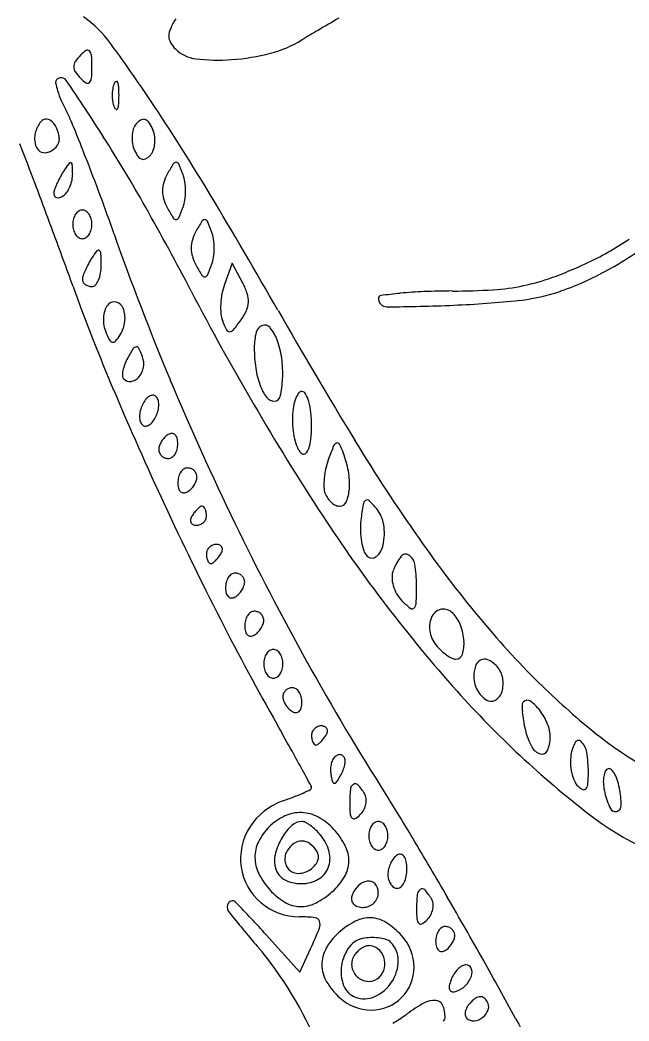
# Model space of a CAD drawing. Header units: millimetres. Extents: x 56222 to 3066687, y -650199 to -121287.
# Drawn here: x 141915.083 to 141915.879, y -185300.151 to -185298.843 of the extents above; entities that cross this region are included whole.
import ezdxf

# ---------------------------------------------------------------- set-up
doc = ezdxf.new("R2010")
doc.units = ezdxf.units.MM
doc.header["$MEASUREMENT"] = 0
doc.layers.add('$TD_AUDIT_GENERATED_(A0BDF17)', color=32, linetype='Continuous', lineweight=30)

msp = doc.modelspace()

# ---------------------------------------------------------------- linework, layer by layer
at = {"layer": '$TD_AUDIT_GENERATED_(A0BDF17)', "linetype": 'Continuous', "lineweight": 25, "ltscale": 2}
for p, q in [((141915.3606, -185299.1607, 0.5173), (141915.3503, -185299.1883, 0.5173)), ((141915.3744, -185299.1866, 0.5173), (141915.3606, -185299.1607, 0.5173)), ((141915.4049, -185300.0386, 0.5173), (141915.449, -185300.0875, 0.5173)), ((141915.449, -185300.0875, 0.5173), (141915.4628, -185300.0571, 0.5173))]:
    msp.add_line(p, q, dxfattribs=at)
for centre, radius, start, end in [((141915.077, -185298.965, 0.5173), 0.1546, 36.2732, 54.8569), ((141915.3771, -185298.8976, 0.5173), 0.1068, 148.0125, 155.8331), ((141919.2772, -185305.3257, 0.5173), 7.5053, 120.21597, 120.45799), ((141915.3017, -185298.8638, 0.5173), 0.0242, 155.833, 179.392), ((141916.8223, -185301.1512, 0.5173), 2.6625, 120.458, 120.9823), ((141915.2944, -185298.8637, 0.5173), 0.0169, 179.3921, 208.9916), ((141915.3702, -185298.7328, 0.5173), 0.1584, 284.7642, 300.9823), ((141915.195, -185298.9217, 0.5173), 0.0468, 123.168, 134.9977), ((141915.1713, -185298.8855, 0.5173), 0.0035, 44.9977, 123.168), ((141915.1675, -185298.8893, 0.5173), 0.00888, 4.1703, 44.9977), ((141913.4783, -185300.1383, 0.5173), 2.1376, 33.5488, 36.2732), ((141915.3133, -185298.8533, 0.5173), 0.0384, 208.9916, 224.9978), ((141915.318, -185298.8486, 0.5173), 0.045, 224.9977, 263.327), ((141915.1996, -185298.9263, 0.5173), 0.0532, 134.9978, 146.363), ((141914.9711, -185298.9037, 0.5173), 0.2059, 359.9977, 4.1703), ((141915.3418, -185298.6447, 0.5173), 0.2503, 263.3271, 274.1006), ((141915.3399, -185298.6178, 0.5173), 0.2773, 274.1006, 284.7641), ((141915.1655, -185298.9037, 0.5173), 0.0123, 146.363, 179.9978), ((141915.1655, -185298.9037, 0.5173), 0.0123, 179.9977, 213.6324), ((141914.9711, -185298.9037, 0.5173), 0.2059, 355.8252, 359.9977), ((141915.1339, -185298.9239, 0.5173), 0.00449, 134.9977, 191.676), ((141915.1367, -185298.9267, 0.5173), 0.0085, 34.1027, 134.9978), ((141912.538, -185300.6864, 0.5173), 3.147, 32.5083, 34.1027), ((141915.1996, -185298.881, 0.5173), 0.0532, 213.6324, 224.9977), ((141915.195, -185298.8856, 0.5173), 0.0468, 224.9977, 236.8275), ((141915.1675, -185298.918, 0.5173), 0.00888, 314.9978, 355.8252), ((141915.237, -185298.9026, 0.5173), 0.1098, 191.676, 197.2626), ((141915.2556, -185298.8968, 0.5173), 0.1293, 197.2627, 203.2984), ((141915.1713, -185298.9218, 0.5173), 0.0035, 236.8275, 314.9978), ((141915.2597, -185298.9411, 0.5173), 0.0562, 171.2978, 179.9978), ((141915.2357, -185298.9375, 0.5173), 0.0319, 158.0233, 171.2979), ((141915.2109, -185298.9275, 0.5173), 0.00517, 118.3501, 158.0232), ((141915.2092, -185298.9242, 0.5173), 0.0015, 21.9723, 118.3502), ((141915.1913, -185298.9315, 0.5173), 0.0208, 4.0059, 21.9723), ((141915.0531, -185298.9411, 0.5173), 0.1593, 359.9977, 4.006), ((141915.3396, -185298.8606, 0.5173), 0.2207, 203.2984, 207.3421), ((141915.2597, -185298.9411, 0.5173), 0.0562, 179.9977, 188.6977), ((141915.0531, -185298.9411, 0.5173), 0.1593, 355.9895, 359.9977), ((141915.2357, -185298.9448, 0.5173), 0.0319, 188.6976, 201.9722), ((141915.2109, -185298.9548, 0.5173), 0.00517, 201.9722, 241.6454), ((141915.2092, -185298.9581, 0.5173), 0.0015, 241.6453, 338.0232), ((141915.1913, -185298.9508, 0.5173), 0.0208, 338.0232, 355.9896), ((141912.7597, -185300.6147, 0.5173), 2.9997, 30.9614, 33.5488), ((141915.1212, -185298.9862, 0.5173), 0.0152, 121.7153, 143.7707), ((141915.1175, -185298.9802, 0.5173), 0.0082, 53.6601, 121.7152), ((141915.1061, -185298.9956, 0.5173), 0.0274, 25.7573, 53.6601), ((141914.9159, -185299.0797, 0.5173), 0.2563, 22.1557, 27.3421), ((141915.2492, -185298.9901, 0.5173), 0.0186, 112.692, 134.9976), ((141915.2447, -185298.9793, 0.5173), 0.00694, 66.2025, 112.6921), ((141915.243, -185298.9832, 0.5173), 0.0111, 31.9844, 66.2025), ((141915.1409, -185298.9993, 0.5173), 0.0391, 155.8227, 167.2028), ((141915.1365, -185298.9974, 0.5173), 0.0342, 143.7706, 155.8225), ((141915.0976, -185298.9997, 0.5173), 0.0367, 2.514, 25.7572), ((141912.5572, -185300.0401, 0.5173), 2.803, 21.2584, 22.1556), ((141915.2659, -185298.9966, 0.5173), 0.0365, 158.7316, 173.0249), ((141915.2492, -185298.99, 0.5173), 0.0185, 134.9977, 158.7315), ((141915.2088, -185299.0046, 0.5173), 0.0515, 20.9913, 31.9844), ((141915.2219, -185298.9995, 0.5173), 0.0374, 6.4283, 20.9913), ((141915.1354, -185298.9981, 0.5173), 0.0334, 167.2027, 179.9977), ((141915.1281, -185298.9981, 0.5173), 0.0261, 179.9978, 204.9349), ((141915.1203, -185298.9987, 0.5173), 0.0141, 314.9978, 2.514), ((141913.4889, -185300.0804, 0.5173), 2.0194, 29.4711, 32.5083), ((141915.2712, -185298.9972, 0.5173), 0.0418, 173.0248, 186.4284), ((141915.2176, -185299, 0.5173), 0.0418, 353.0248, 6.4284), ((141903.2531, -185303.5359, 0.5173), 12.6679, 20.70283, 20.9586), ((141915.1153, -185299.0041, 0.5173), 0.012, 204.935, 249.5737), ((141915.1092, -185298.9876, 0.5173), 0.0298, 292.1853, 314.9977), ((141915.2668, -185298.9977, 0.5173), 0.0374, 186.4283, 200.9913), ((141915.28, -185298.9926, 0.5173), 0.0515, 200.9913, 211.9844), ((141915.2396, -185299.0072, 0.5173), 0.0185, 314.9977, 338.7315), ((141915.2228, -185299.0007, 0.5173), 0.0365, 338.7316, 353.0249), ((141915.1156, -185299.0032, 0.5173), 0.0129, 249.5737, 292.1851), ((141912.3441, -185300.123, 0.5173), 3.0317, 20.2839, 21.2584), ((141915.2457, -185299.014, 0.5173), 0.0111, 211.9845, 246.2025), ((141915.244, -185299.0179, 0.5173), 0.00694, 246.2025, 292.6921), ((141915.2395, -185299.0071, 0.5173), 0.0186, 292.692, 314.9976), ((141915.4004, -185299.2097, 0.5173), 0.3107, 144.7823, 147.1251), ((141915.1489, -185299.0322, 0.5173), 0.00287, 79.0214, 144.7822), ((141915.149, -185299.0317, 0.5173), 0.00236, 3.2894, 79.0216), ((141914.9057, -185299.0457, 0.5173), 0.246, 0.5166, 3.2891), ((141915.59, -185299.2209, 0.5173), 0.3608, 148.1913, 150.6881), ((141915.2871, -185299.033, 0.5173), 0.00439, 89.9978, 148.1914), ((141915.2871, -185299.0323, 0.5173), 0.00371, 24.1238, 89.9977), ((141915.0417, -185299.1422, 0.5173), 0.2726, 21.0684, 24.1239), ((141915.2299, -185299.0996, 0.5173), 0.1077, 152.0168, 156.9018), ((141915.2298, -185299.0995, 0.5173), 0.1076, 147.1252, 152.0168), ((141915.1065, -185299.0428, 0.5173), 0.0454, 336.9018, 348.2126), ((141915.1112, -185299.0438, 0.5173), 0.0406, 348.2125, 0.5165), ((141915.3188, -185299.0686, 0.5173), 0.0498, 150.6881, 164.2134), ((141915.2529, -185299.0609, 0.5173), 0.0463, 8.2934, 21.0684), ((141907.4004, -185301.9686, 0.5173), 8.2344, 20.23734, 20.70281), ((141915.1447, -185299.0703, 0.5173), 0.0176, 161.8819, 178.9133), ((141915.2158, -185299.0935, 0.5173), 0.0924, 156.9018, 161.8819), ((141915.1123, -185299.0454, 0.5173), 0.039, 324.8211, 336.9018), ((141915.3099, -185299.0661, 0.5173), 0.0405, 164.2135, 179.9977), ((141915.3099, -185299.0661, 0.5173), 0.0405, 179.9977, 195.782), ((141915.2171, -185299.0661, 0.5173), 0.0824, 359.9977, 8.2935), ((141915.2171, -185299.0661, 0.5173), 0.0824, 351.702, 359.9977), ((141915.1326, -185299.07, 0.5173), 0.00543, 178.9132, 214.6758), ((141915.1314, -185299.0708, 0.5173), 0.00407, 214.676, 259.0215), ((141915.1322, -185299.067, 0.5173), 0.00791, 259.0214, 288.3145), ((141915.1276, -185299.0531, 0.5173), 0.0226, 288.3145, 301.7152), ((141915.1308, -185299.0584, 0.5173), 0.0164, 301.7153, 324.821), ((141911.8763, -185300.296, 0.5173), 3.5305, 19.4147, 20.284), ((141915.3188, -185299.0635, 0.5173), 0.0498, 195.782, 209.3074), ((141915.2529, -185299.0713, 0.5173), 0.0463, 338.9271, 351.702), ((141908.3211, -185303.2776, 0.5173), 8.1759, 29.73715, 30.96143), ((141915.1678, -185299.1047, 0.5173), 0.0147, 123.7162, 146.3076), ((141915.1644, -185299.0996, 0.5173), 0.00858, 89.9978, 123.7162), ((141915.1644, -185299.0996, 0.5173), 0.00858, 56.2793, 89.9977), ((141915.161, -185299.1047, 0.5173), 0.0147, 33.6879, 56.2792), ((141911.9303, -185300.9612, 0.5173), 3.8096, 27.5825, 29.4712), ((141915.59, -185298.9113, 0.5173), 0.3608, 209.3073, 211.8042), ((141915.0417, -185298.9899, 0.5173), 0.2726, 335.8715, 338.9271), ((141915.1799, -185299.1098, 0.5173), 0.028, 165.1554, 179.9978), ((141915.1725, -185299.1078, 0.5173), 0.0203, 146.3076, 165.1554), ((141915.1563, -185299.1078, 0.5173), 0.0203, 14.8401, 33.6879), ((141915.1489, -185299.1098, 0.5173), 0.028, 359.9976, 14.8401), ((141915.2871, -185299.0992, 0.5173), 0.00439, 211.8041, 269.9977), ((141915.2871, -185299.0998, 0.5173), 0.00371, 269.9978, 335.8716), ((141915.6275, -185299.2958, 0.5173), 0.3608, 148.1913, 150.6881), ((141915.3246, -185299.1079, 0.5173), 0.00439, 89.9978, 148.1914), ((141915.3246, -185299.1073, 0.5173), 0.00371, 24.1238, 89.9977), ((141915.0792, -185299.2172, 0.5173), 0.2726, 21.0684, 24.1239), ((141915.1799, -185299.1098, 0.5173), 0.028, 179.9976, 194.8401), ((141915.1725, -185299.1117, 0.5173), 0.0203, 194.8401, 213.6879), ((141915.1563, -185299.1117, 0.5173), 0.0203, 326.3076, 345.1554), ((141915.1489, -185299.1098, 0.5173), 0.028, 345.1554, 359.9978), ((141902.7258, -185303.6919, 0.5173), 13.2165, 19.91077, 20.23735), ((141915.1678, -185299.1149, 0.5173), 0.0147, 213.6879, 236.2792), ((141915.1644, -185299.1199, 0.5173), 0.00858, 236.2793, 269.9977), ((141915.1644, -185299.1199, 0.5173), 0.00858, 269.9978, 303.7162), ((141915.161, -185299.1149, 0.5173), 0.0147, 303.7162, 326.3076), ((141918.552, -185297.9431, 0.5173), 3.5478, 199.4147, 202.7049), ((141915.3474, -185299.141, 0.5173), 0.0405, 164.2135, 179.9977), ((141915.3563, -185299.1435, 0.5173), 0.0498, 150.6881, 164.2134), ((141915.2903, -185299.1358, 0.5173), 0.0463, 8.2934, 21.0684), ((141915.2546, -185299.141, 0.5173), 0.0824, 359.9977, 8.2935), ((141915.6637, -185298.8134, 0.5173), 0.3824, 294.6008, 304.3567), ((141915.5887, -185298.6988, 0.5173), 0.5393, 299.7904, 308.1411), ((141915.2782, -185299.219, 0.5173), 0.1206, 141.8097, 147.1252), ((141915.1853, -185299.1458, 0.5173), 0.00234, 52.7026, 141.8098), ((141915.1834, -185299.1482, 0.5173), 0.00534, 2.9759, 52.7026), ((141915.3474, -185299.141, 0.5173), 0.0405, 179.9977, 195.782), ((141915.2546, -185299.141, 0.5173), 0.0824, 351.702, 359.9977), ((141915.2736, -185299.216, 0.5173), 0.1151, 147.1251, 151.6708), ((141914.8588, -185299.1651, 0.5173), 0.3304, 0.3877, 2.9757), ((141915.3563, -185299.1385, 0.5173), 0.0498, 195.782, 209.3074), ((141915.2903, -185299.1462, 0.5173), 0.0463, 338.9271, 351.702), ((141915.2549, -185299.2074, 0.5173), 0.0945, 156.3617, 161.1058), ((141915.2695, -185299.2138, 0.5173), 0.1104, 151.6709, 156.3617), ((141915.1256, -185299.1633, 0.5173), 0.0636, 350.6479, 0.3876), ((141915.6275, -185298.9863, 0.5173), 0.3608, 209.3073, 211.8042), ((141915.0792, -185299.0649, 0.5173), 0.2726, 335.8715, 338.9271), ((141915.5664, -185298.6009, 0.5173), 0.6162, 290.1437, 294.6008), ((141915.6604, -185298.8241, 0.5173), 0.3948, 289.2406, 299.7904), ((141915.1805, -185299.1819, 0.5173), 0.0159, 161.1058, 178.8282), ((141915.1716, -185299.1818, 0.5173), 0.00703, 178.828, 209.2043), ((141915.1651, -185299.1737, 0.5173), 0.0225, 317.5616, 336.3616), ((141915.1508, -185299.1674, 0.5173), 0.0381, 336.3618, 350.6479), ((141915.3246, -185299.1741, 0.5173), 0.00439, 211.8041, 269.9977), ((141915.3246, -185299.1748, 0.5173), 0.00371, 269.9978, 335.8716), ((141915.6896, -185298.9367, 0.5173), 0.2584, 281.6123, 290.1438), ((141917.7889, -185298.236, 0.5173), 2.8043, 199.9108, 202.8852), ((141915.1741, -185299.1804, 0.5173), 0.0099, 209.2043, 232.7025), ((141915.1758, -185299.1781, 0.5173), 0.0127, 232.7026, 253.1591), ((141915.1769, -185299.1746, 0.5173), 0.0164, 253.1591, 269.9977), ((141915.1769, -185299.1845, 0.5173), 0.00645, 269.9977, 317.5615), ((141918.4307, -185297.5654, 0.5173), 3.5244, 207.5826, 213.0916), ((141915.4197, -185299.214, 0.5173), 0.0739, 159.6971, 169.4322), ((141915.3001, -185299.2264, 0.5173), 0.0842, 18.0413, 28.1527), ((141915.6517, -185300.2192, 0.5173), 1.0223, 90.1829, 92.2636), ((141915.6456, -185298.3059, 0.5173), 0.8911, 270.1829, 273.6202), ((141915.6838, -185298.9085, 0.5173), 0.2873, 273.6202, 281.6122), ((141915.7104, -185298.9673, 0.5173), 0.2432, 276.1049, 289.2406), ((141915.4456, -185299.2188, 0.5173), 0.1003, 169.4322, 177.1745), ((141915.3499, -185299.2101, 0.5173), 0.0319, 357.1745, 18.0413), ((141915.5555, -185299.2066, 0.5173), 0.00379, 97.7103, 179.8991), ((141915.5626, -185299.2066, 0.5173), 0.0109, 179.8992, 270.4457), ((141915.6523, -185299.9217, 0.5173), 0.7253, 95.7087, 97.7103), ((141915.632, -185299.7184, 0.5173), 0.5211, 92.2636, 95.7087), ((141915.5972, -185297.9088, 0.5173), 1.3077, 272.3258, 276.1049), ((141915.2292, -185299.2338, 0.5173), 0.0372, 159.3496, 173.5862), ((141915.2114, -185299.2271, 0.5173), 0.0181, 134.9977, 159.3496), ((141915.2063, -185299.222, 0.5173), 0.011, 74.5283, 134.9978), ((141915.2058, -185299.2239, 0.5173), 0.0129, 20.9913, 74.5283), ((141915.1839, -185299.2324, 0.5173), 0.0364, 352.9648, 20.9913), ((141915.4369, -185299.2184, 0.5173), 0.0916, 177.1745, 185.1594), ((141915.3164, -185299.1941, 0.5173), 0.0689, 323.8228, 335.4633), ((141915.3519, -185299.2102, 0.5173), 0.0299, 335.4632, 357.1745), ((141921.2424, -185295.8964, 0.5173), 6.705, 209.73714, 211.42871), ((141915.5419, -185296.5479, 0.5173), 2.6698, 270.4457, 272.3259), ((141915.2352, -185299.2345, 0.5173), 0.0432, 173.5863, 186.8503), ((141915.3822, -185299.2233, 0.5173), 0.0366, 185.1594, 200.9914), ((141915.4561, -185299.195, 0.5173), 0.1159, 200.9913, 207.1532), ((141915.1353, -185299.0616, 0.5173), 0.2933, 320.6451, 323.8228), ((141915.2317, -185299.2349, 0.5173), 0.0397, 186.8503, 200.9912), ((141915.3161, -185299.2025, 0.5173), 0.1301, 200.9913, 206.4077), ((141915.1772, -185299.2315, 0.5173), 0.0432, 328.2803, 352.9648), ((141915.3568, -185299.2459, 0.5173), 0.00428, 207.1533, 274.1258), ((141915.3566, -185299.2431, 0.5173), 0.00706, 274.1258, 320.6451), ((141915.4041, -185299.2539, 0.5173), 0.0127, 109.2637, 165.9192), ((141915.4029, -185299.2505, 0.5173), 0.00913, 38.781, 109.2637), ((141915.3638, -185299.282, 0.5173), 0.0593, 20.9913, 38.7811), ((141915.2053, -185299.2576, 0.5173), 0.00632, 206.4077, 255.1649), ((141915.2047, -185299.2596, 0.5173), 0.00427, 255.1649, 319.4887), ((141915.1582, -185299.2198, 0.5173), 0.0655, 319.4885, 328.2803), ((141915.473, -185299.2712, 0.5173), 0.0837, 165.9191, 179.9977), ((141915.3213, -185299.2983, 0.5173), 0.1048, 7.4711, 20.9914), ((141915.4347, -185299.4023, 0.5173), 0.2417, 147.4496, 150.7652), ((141915.2353, -185299.275, 0.5173), 0.00504, 93.9529, 147.4497), ((141915.2352, -185299.2735, 0.5173), 0.00362, 25.9166, 93.9529), ((141915.1135, -185299.3327, 0.5173), 0.1389, 20.9914, 25.9164), ((141915.5747, -185299.2712, 0.5173), 0.1854, 179.9977, 188.2626), ((141915.2832, -185299.3174, 0.5173), 0.0679, 150.7652, 158.7309), ((141915.219, -185299.2922, 0.5173), 0.0259, 349.9061, 20.9914), ((141915.2703, -185299.305, 0.5173), 0.1563, 357.4461, 7.4711), ((141915.2487, -185299.3069, 0.5173), 0.0318, 169.2969, 181.6793), ((141915.2633, -185299.3097, 0.5173), 0.0466, 158.7308, 169.2969), ((141915.218, -185299.292, 0.5173), 0.0269, 319.6849, 349.9062), ((141915.4978, -185299.2823, 0.5173), 0.1077, 188.2625, 200.6781), ((141915.2228, -185299.3077, 0.5173), 0.00586, 181.6793, 224.9978), ((141915.2268, -185299.3037, 0.5173), 0.0115, 224.9977, 278.6384), ((141915.226, -185299.2988, 0.5173), 0.0164, 278.6384, 319.6849), ((141918.7074, -185297.8781, 0.5173), 3.7163, 202.705, 205.8826), ((141915.297, -185299.3061, 0.5173), 0.1295, 347.2715, 357.4461), ((141919.3081, -185297.5947, 0.5173), 4.4532, 202.8853, 204.9887), ((141915.4557, -185299.2982, 0.5173), 0.0628, 200.6781, 216.8592), ((141915.2762, -185299.3612, 0.5173), 0.0366, 142.56, 154.7241), ((141915.2612, -185299.3498, 0.5173), 0.0178, 121.7152, 142.5599), ((141915.2569, -185299.3428, 0.5173), 0.00955, 91.6492, 121.7153), ((141915.2568, -185299.3391, 0.5173), 0.00591, 48.5866, 91.6492), ((141915.2546, -185299.3416, 0.5173), 0.00915, 15.8566, 48.5865), ((141915.2402, -185299.3457, 0.5173), 0.0242, 359.9978, 15.8567), ((141915.4156, -185299.3283, 0.5173), 0.0126, 216.8592, 269.9978), ((141915.4156, -185299.3329, 0.5173), 0.00796, 269.9978, 347.2715), ((141915.5011, -185299.359, 0.5173), 0.0614, 161.2186, 172.6033), ((141915.4768, -185299.3507, 0.5173), 0.0358, 146.5553, 161.2186), ((141915.4517, -185299.3341, 0.5173), 0.00575, 89.9978, 146.5554), ((141915.4517, -185299.3338, 0.5173), 0.00543, 27.4191, 89.9977), ((141915.4092, -185299.3559, 0.5173), 0.0533, 15.6918, 27.4192), ((141915.2721, -185299.3611, 0.5173), 0.0328, 166.3443, 179.9977), ((141915.2798, -185299.363, 0.5173), 0.0407, 154.7241, 166.3443), ((141915.2239, -185299.3438, 0.5173), 0.0407, 334.7241, 346.3443), ((141915.2316, -185299.3457, 0.5173), 0.0328, 346.3443, 359.9977), ((141915.5486, -185299.3651, 0.5173), 0.1093, 172.6032, 179.9978), ((141915.3765, -185299.3651, 0.5173), 0.0873, 6.0856, 15.6919), ((141915.2635, -185299.3611, 0.5173), 0.0242, 179.9978, 195.8567), ((141915.2275, -185299.3455, 0.5173), 0.0366, 322.56, 334.7241), ((141915.5561, -185299.3651, 0.5173), 0.1168, 179.9977, 187.191), ((141915.3036, -185299.3729, 0.5173), 0.1606, 359.9977, 6.0857), ((141915.2491, -185299.3652, 0.5173), 0.00915, 195.8566, 228.5865), ((141915.2469, -185299.3676, 0.5173), 0.00591, 228.5866, 271.6492), ((141915.2468, -185299.364, 0.5173), 0.00955, 271.6492, 301.7153), ((141915.2425, -185299.3569, 0.5173), 0.0178, 301.7152, 322.5599), ((141915.5329, -185299.3681, 0.5173), 0.0935, 187.191, 195.6918), ((141915.2729, -185299.3729, 0.5173), 0.1913, 354.7258, 359.9977), ((141915.2924, -185299.4092, 0.5173), 0.029, 147.3204, 159.5081), ((141915.2949, -185299.4107, 0.5173), 0.0319, 135.6348, 147.3204), ((141915.2901, -185299.4061, 0.5173), 0.0253, 121.7152, 135.6347), ((141915.2816, -185299.3923, 0.5173), 0.00903, 90.0236, 121.7153), ((141915.2816, -185299.3892, 0.5173), 0.00595, 46.7393, 90.0237), ((141915.2789, -185299.392, 0.5173), 0.00984, 15.1288, 46.7393), ((141915.2629, -185299.3964, 0.5173), 0.0264, 359.9978, 15.1289), ((141915.5118, -185299.374, 0.5173), 0.0716, 195.6918, 204.9316), ((141915.4096, -185299.3855, 0.5173), 0.0541, 341.2185, 354.7258), ((141917.6001, -185298.1221, 0.5173), 2.4366, 211.4287, 215.0291), ((141915.2788, -185299.4041, 0.5173), 0.0145, 159.5081, 179.9978), ((141915.2753, -185299.4041, 0.5173), 0.011, 179.9977, 204.0713), ((141915.2676, -185299.3985, 0.5173), 0.0215, 327.3205, 345.7419), ((141915.2591, -185299.3964, 0.5173), 0.0302, 345.7419, 359.9977), ((141915.4584, -185299.3988, 0.5173), 0.0126, 204.9316, 238.2804), ((141915.4464, -185299.398, 0.5173), 0.0151, 312.6513, 341.2186), ((141915.8943, -185299.567, 0.5173), 0.4347, 157.3368, 159.6971), ((141915.4996, -185299.4021, 0.5173), 0.0069, 111.428, 157.3368), ((141915.4981, -185299.3985, 0.5173), 0.00294, 26.7306, 111.4279), ((141915.3888, -185299.4535, 0.5173), 0.1254, 20.9914, 26.7308), ((141915.2762, -185299.4037, 0.5173), 0.0119, 204.0715, 226.7393), ((141915.2766, -185299.4032, 0.5173), 0.0126, 226.7394, 248.7459), ((141915.2768, -185299.4027, 0.5173), 0.0132, 248.7459, 269.9977), ((141915.2768, -185299.4075, 0.5173), 0.00832, 269.9977, 304.9348), ((141915.273, -185299.402, 0.5173), 0.0151, 304.9347, 327.3204), ((141915.4539, -185299.4061, 0.5173), 0.00413, 238.2803, 312.6512), ((141915.5786, -185299.4502, 0.5173), 0.0981, 159.6972, 167.2733), ((141915.385, -185299.455, 0.5173), 0.1294, 9.9619, 20.9913), ((141915.3057, -185299.4422, 0.5173), 0.0151, 124.9347, 147.3204), ((141915.3018, -185299.4366, 0.5173), 0.00832, 89.9977, 124.9348), ((141915.3018, -185299.4415, 0.5173), 0.0132, 68.7459, 89.9977), ((141915.302, -185299.4409, 0.5173), 0.0126, 46.7394, 68.7459), ((141915.3025, -185299.4405, 0.5173), 0.0119, 24.0715, 46.7393), ((141915.588, -185299.4523, 0.5173), 0.1077, 167.2733, 174.3372), ((141915.4169, -185299.4494, 0.5173), 0.097, 356.2767, 9.9619), ((141915.3196, -185299.4478, 0.5173), 0.0302, 165.7419, 179.9977), ((141915.3111, -185299.4456, 0.5173), 0.0215, 147.3205, 165.7419), ((141915.2862, -185299.435, 0.5173), 0.029, 327.3204, 339.5081), ((141915.3033, -185299.4401, 0.5173), 0.011, 359.9977, 24.0713), ((141915.2998, -185299.4401, 0.5173), 0.0145, 339.5081, 359.9978), ((141915.5725, -185299.4507, 0.5173), 0.0921, 174.3372, 181.7301), ((141915.3157, -185299.4478, 0.5173), 0.0264, 179.9978, 195.1289), ((141915.2997, -185299.4521, 0.5173), 0.00984, 195.1288, 226.7393), ((141915.2885, -185299.4381, 0.5173), 0.0253, 301.7152, 315.6347), ((141915.2838, -185299.4334, 0.5173), 0.0319, 315.6348, 327.3204), ((141915.5058, -185299.4528, 0.5173), 0.0254, 181.73, 200.9914), ((141915.4597, -185299.4522, 0.5173), 0.0541, 337.8408, 356.2767), ((141915.2971, -185299.455, 0.5173), 0.00595, 226.7393, 270.0237), ((141915.2971, -185299.4519, 0.5173), 0.00903, 270.0236, 301.7153), ((141915.5086, -185299.4517, 0.5173), 0.0283, 200.9914, 215.4467), ((141915.5096, -185299.451, 0.5173), 0.0296, 215.4468, 229.4261), ((141915.5397, -185299.4775, 0.5173), 0.00815, 125.1574, 170.8095), ((141915.5372, -185299.4739, 0.5173), 0.00377, 45.3957, 125.1572), ((141915.4421, -185299.5703, 0.5173), 0.1391, 39.4466, 45.3958), ((141919.4559, -185297.5258, 0.5173), 4.6163, 204.9887, 207.0616), ((141915.3416, -185299.51, 0.5173), 0.0385, 133.356, 141.5202), ((141915.3354, -185299.5034, 0.5173), 0.0295, 124.5506, 133.3559), ((141915.3213, -185299.4829, 0.5173), 0.00464, 89.9977, 124.5506), ((141915.3213, -185299.4811, 0.5173), 0.00285, 42.3495, 89.9977), ((141915.3159, -185299.4861, 0.5173), 0.0101, 23.7945, 42.3495), ((141915.3095, -185299.4889, 0.5173), 0.0171, 9.656, 23.7944), ((141915.5067, -185299.4544, 0.5173), 0.0252, 229.4261, 244.5588), ((141915.5013, -185299.4657, 0.5173), 0.0126, 244.5589, 269.9977), ((141915.5013, -185299.4691, 0.5173), 0.00923, 269.9978, 337.8408), ((141915.9997, -185299.5519, 0.5173), 0.4741, 170.8094, 173.2875), ((141915.5171, -185299.5086, 0.5173), 0.042, 8.2911, 39.4465), ((141915.3124, -185299.497, 0.5173), 0.00647, 167.1661, 203.7944), ((141915.3214, -185299.4991, 0.5173), 0.0157, 148.2803, 167.1662), ((141915.3502, -185299.5168, 0.5173), 0.0496, 141.5201, 148.2802), ((141915.3142, -185299.4904, 0.5173), 0.0127, 313.3561, 336.0094), ((141915.3151, -185299.4908, 0.5173), 0.0117, 336.0093, 359.9977), ((141915.2983, -185299.4908, 0.5173), 0.0285, 359.9978, 9.656), ((141917.0837, -185298.4432, 0.5173), 1.9165, 213.0916, 221.7836), ((141915.6295, -185299.5083, 0.5173), 0.1014, 173.2876, 181.3488), ((141915.3114, -185299.4975, 0.5173), 0.00534, 203.7943, 245.1213), ((141915.3136, -185299.4927, 0.5173), 0.0105, 245.1213, 269.9977), ((141915.3136, -185299.4894, 0.5173), 0.0139, 269.9977, 291.3261), ((141915.3138, -185299.4899, 0.5173), 0.0133, 291.3262, 313.3559), ((141918.6816, -185297.8906, 0.5173), 3.6876, 205.8827, 209.0725), ((141915.6234, -185299.5085, 0.5173), 0.0953, 181.3488, 189.7945), ((141915.4828, -185299.5136, 0.5173), 0.0767, 348.4367, 8.291), ((141916.9307, -185298.5914, 0.5173), 1.619, 215.0292, 219.5444), ((141915.3385, -185299.5408, 0.5173), 0.0117, 156.0093, 179.9977), ((141915.3394, -185299.5411, 0.5173), 0.0127, 133.356, 156.0094), ((141915.3398, -185299.5416, 0.5173), 0.0133, 111.3262, 133.356), ((141915.34, -185299.5421, 0.5173), 0.0139, 89.9977, 111.3261), ((141915.34, -185299.5388, 0.5173), 0.0105, 65.1213, 89.9977), ((141915.3422, -185299.5341, 0.5173), 0.00534, 23.7943, 65.1213), ((141915.3322, -185299.5325, 0.5173), 0.0157, 328.2803, 347.1662), ((141915.3412, -185299.5345, 0.5173), 0.00647, 347.1661, 23.7944), ((141915.6052, -185299.5116, 0.5173), 0.0768, 189.7946, 198.8657), ((141915.55, -185299.5305, 0.5173), 0.0185, 198.8655, 224.9977), ((141915.5316, -185299.5236, 0.5173), 0.0269, 310.3001, 348.4366), ((141915.3553, -185299.5408, 0.5173), 0.0285, 179.9978, 189.656), ((141915.3441, -185299.5427, 0.5173), 0.0171, 189.656, 203.7944), ((141915.3377, -185299.5455, 0.5173), 0.0101, 203.7945, 222.3495), ((141915.3182, -185299.5281, 0.5173), 0.0295, 304.5506, 313.3559), ((141915.312, -185299.5216, 0.5173), 0.0385, 313.356, 321.5202), ((141915.3034, -185299.5147, 0.5173), 0.0496, 321.5201, 328.2802), ((141915.5432, -185299.5372, 0.5173), 0.00891, 224.9977, 310.3), ((141915.6354, -185299.5863, 0.5173), 0.0687, 141.9943, 159.0042), ((141915.5873, -185299.5487, 0.5173), 0.00767, 57.6857, 141.9944), ((141915.5819, -185299.5572, 0.5173), 0.0177, 9.5021, 57.6857), ((141915.3323, -185299.5504, 0.5173), 0.00285, 222.3495, 269.9977), ((141915.3323, -185299.5486, 0.5173), 0.00464, 269.9977, 304.5506), ((141915.5956, -185299.5711, 0.5173), 0.0261, 159.0041, 180.481), ((141915.4404, -185299.5809, 0.5173), 0.1612, 359.9978, 9.502), ((141915.3735, -185299.5831, 0.5173), 0.0215, 147.3205, 165.7419), ((141915.3681, -185299.5796, 0.5173), 0.0151, 124.9347, 147.3204), ((141915.3643, -185299.5741, 0.5173), 0.00832, 89.9977, 124.9348), ((141915.3643, -185299.5789, 0.5173), 0.0132, 68.7459, 89.9977), ((141915.3645, -185299.5783, 0.5173), 0.0126, 46.7394, 68.7459), ((141915.3649, -185299.5779, 0.5173), 0.0119, 24.0715, 46.7393), ((141915.3658, -185299.5775, 0.5173), 0.011, 359.9977, 24.0713), ((141915.6115, -185299.5709, 0.5173), 0.042, 180.4811, 195.5243), ((141915.382, -185299.5852, 0.5173), 0.0302, 165.7419, 179.9977), ((141915.3782, -185299.5852, 0.5173), 0.0264, 179.9978, 195.1289), ((141915.3462, -185299.5708, 0.5173), 0.0319, 315.6348, 327.3204), ((141915.3487, -185299.5724, 0.5173), 0.029, 327.3204, 339.5081), ((141915.3623, -185299.5775, 0.5173), 0.0145, 339.5081, 359.9978), ((141915.616, -185299.5697, 0.5173), 0.0466, 195.5245, 209.8054), ((141914.9235, -185299.5809, 0.5173), 0.6781, 357.9783, 359.9978), ((141915.3622, -185299.5895, 0.5173), 0.00984, 195.1288, 226.7393), ((141915.3595, -185299.5924, 0.5173), 0.00595, 226.7393, 270.0237), ((141915.3595, -185299.5893, 0.5173), 0.00903, 270.0236, 301.7153), ((141915.351, -185299.5755, 0.5173), 0.0253, 301.7152, 315.6347), ((141915.6128, -185299.5715, 0.5173), 0.0429, 209.8054, 224.9977), ((141915.6748, -185299.5095, 0.5173), 0.1307, 224.9976, 231.5445), ((141915.3892, -185299.624, 0.5173), 0.00832, 89.9977, 124.9348), ((141915.3892, -185299.6289, 0.5173), 0.0132, 68.7459, 89.9977), ((141915.5958, -185299.609, 0.5173), 0.00363, 231.5446, 317.506), ((141915.5909, -185299.6044, 0.5173), 0.0103, 317.5059, 357.9783), ((141915.6365, -185299.6291, 0.5173), 0.0161, 97.0646, 152.4786), ((141915.6366, -185299.6305, 0.5173), 0.0175, 44.9977, 97.0647), ((141918.5097, -185298.0092, 0.5173), 3.5538, 207.0615, 209.5835), ((141915.407, -185299.6352, 0.5173), 0.0302, 165.7419, 179.9977), ((141915.3985, -185299.633, 0.5173), 0.0215, 147.3205, 165.7419), ((141915.3931, -185299.6296, 0.5173), 0.0151, 124.9347, 147.3204), ((141915.3895, -185299.6283, 0.5173), 0.0126, 46.7394, 68.7459), ((141915.3899, -185299.6278, 0.5173), 0.0119, 24.0715, 46.7393), ((141915.3907, -185299.6275, 0.5173), 0.011, 359.9977, 24.0713), ((141915.3873, -185299.6275, 0.5173), 0.0145, 339.5081, 359.9978), ((141915.6511, -185299.6367, 0.5173), 0.0326, 152.4786, 187.8885), ((141915.6177, -185299.6495, 0.5173), 0.0443, 20.6211, 44.9977), ((141916.5897, -185298.8729, 0.5173), 1.1769, 219.5445, 225.2793), ((141915.4032, -185299.6352, 0.5173), 0.0264, 179.9978, 195.1289), ((141915.3872, -185299.6395, 0.5173), 0.00984, 195.1288, 226.7393), ((141915.3712, -185299.6208, 0.5173), 0.0319, 315.6348, 327.3204), ((141915.3737, -185299.6224, 0.5173), 0.029, 327.3204, 339.5081), ((141915.6561, -185299.636, 0.5173), 0.0376, 187.8886, 219.6879), ((141915.5905, -185299.6597, 0.5173), 0.0734, 3.9136, 20.621), ((141915.3845, -185299.6423, 0.5173), 0.00595, 226.7393, 270.0237), ((141915.3845, -185299.6393, 0.5173), 0.00903, 270.0236, 301.7153), ((141915.376, -185299.6255, 0.5173), 0.0253, 301.7152, 315.6347), ((141915.6169, -185299.6579, 0.5173), 0.0468, 342.5287, 3.9136), ((141915.4176, -185299.6793, 0.5173), 0.0147, 123.7162, 146.3076), ((141915.4142, -185299.6743, 0.5173), 0.00858, 89.9978, 123.7162), ((141915.4142, -185299.6743, 0.5173), 0.00858, 56.2793, 89.9977), ((141915.4109, -185299.6793, 0.5173), 0.0147, 33.6879, 56.2792), ((141915.6833, -185299.6135, 0.5173), 0.073, 219.6879, 227.1738), ((141915.6793, -185299.6178, 0.5173), 0.0671, 227.1738, 235.1475), ((141915.4297, -185299.6844, 0.5173), 0.028, 165.1554, 179.9978), ((141915.4223, -185299.6825, 0.5173), 0.0203, 146.3076, 165.1554), ((141915.4061, -185299.6825, 0.5173), 0.0203, 14.8401, 33.6879), ((141915.3988, -185299.6844, 0.5173), 0.028, 359.9976, 14.8401), ((141915.6719, -185299.6285, 0.5173), 0.0541, 235.1475, 243.6632), ((141915.6531, -185299.6664, 0.5173), 0.0118, 243.6633, 269.9977), ((141915.6531, -185299.6693, 0.5173), 0.00892, 269.9978, 342.5288), ((141915.6915, -185299.6913, 0.5173), 0.0134, 117.7231, 162.856), ((141915.6904, -185299.6892, 0.5173), 0.011, 66.5012, 117.7231), ((141915.6807, -185299.7115, 0.5173), 0.0354, 44.9977, 66.5012), ((141915.4297, -185299.6844, 0.5173), 0.028, 179.9976, 194.8401), ((141915.4223, -185299.6864, 0.5173), 0.0203, 194.8401, 213.6879), ((141915.4061, -185299.6864, 0.5173), 0.0203, 326.3076, 345.1554), ((141915.3988, -185299.6844, 0.5173), 0.028, 345.1554, 359.9978), ((141918.4386, -185298.0257, 0.5173), 3.4095, 209.0724, 212.4554), ((141915.7257, -185299.7018, 0.5173), 0.0492, 162.856, 179.9978), ((141915.6838, -185299.7084, 0.5173), 0.0309, 13.7419, 44.9977), ((141915.4176, -185299.6895, 0.5173), 0.0147, 213.6879, 236.2792), ((141915.4142, -185299.6946, 0.5173), 0.00858, 236.2793, 269.9977), ((141915.4142, -185299.6946, 0.5173), 0.00858, 269.9978, 303.7162), ((141915.4109, -185299.6895, 0.5173), 0.0147, 303.7162, 326.3076), ((141915.71, -185299.7018, 0.5173), 0.0335, 179.9977, 196.6323), ((141915.6763, -185299.7102, 0.5173), 0.0386, 347.2883, 13.7419), ((141915.4386, -185299.7278, 0.5173), 0.0119, 133.2561, 155.924), ((141915.439, -185299.7282, 0.5173), 0.0126, 111.2496, 133.2561), ((141915.4392, -185299.7288, 0.5173), 0.0132, 89.9978, 111.2495), ((141915.4392, -185299.724, 0.5173), 0.00832, 55.0606, 89.9978), ((141915.4353, -185299.7295, 0.5173), 0.0151, 32.675, 55.0608), ((141916.6158, -185298.8613, 0.5173), 1.289, 221.7836, 232.255), ((141915.7159, -185299.7001, 0.5173), 0.0396, 196.6322, 211.2818), ((141915.7131, -185299.7018, 0.5173), 0.0363, 211.2818, 226.5832), ((141915.6925, -185299.7138, 0.5173), 0.0221, 309.9996, 347.2884), ((141916.4409, -185299.0232, 0.5173), 0.9653, 225.2793, 230.991), ((141915.4377, -185299.7274, 0.5173), 0.011, 155.9241, 179.9978), ((141915.4412, -185299.7274, 0.5173), 0.0145, 179.9977, 200.4874), ((141915.4548, -185299.7223, 0.5173), 0.029, 200.4874, 212.675), ((141915.43, -185299.733, 0.5173), 0.0215, 14.2536, 32.675), ((141915.4215, -185299.7351, 0.5173), 0.0302, 359.9978, 14.2536), ((141915.7031, -185299.7123, 0.5173), 0.0218, 226.5832, 249.0041), ((141915.6994, -185299.722, 0.5173), 0.0114, 249.0041, 309.9996), ((141915.7455, -185299.7381, 0.5173), 0.00576, 134.9978, 178.2802), ((141915.7465, -185299.739, 0.5173), 0.00705, 54.9549, 134.9978), ((141915.7195, -185299.7775, 0.5173), 0.054, 36.9266, 54.9549), ((141915.4572, -185299.7207, 0.5173), 0.0319, 212.6751, 224.3607), ((141915.4525, -185299.7254, 0.5173), 0.0253, 224.3608, 238.2802), ((141915.444, -185299.7392, 0.5173), 0.00903, 238.2802, 269.9718), ((141915.444, -185299.7423, 0.5173), 0.00595, 269.9718, 313.2562), ((141915.4413, -185299.7394, 0.5173), 0.00984, 313.2562, 344.8667), ((141915.4253, -185299.7351, 0.5173), 0.0264, 344.8666, 359.9977), ((141915.835, -185299.7408, 0.5173), 0.0952, 178.2803, 183.8786), ((141915.6963, -185299.7949, 0.5173), 0.083, 22.5133, 36.9266), ((141915.8521, -185299.7396, 0.5173), 0.1124, 183.8787, 189.7811), ((141915.91, -185299.7296, 0.5173), 0.1712, 189.7812, 194.0871), ((141911.4681, -185302.0067, 0.5173), 4.5433, 29.1397, 29.5834), ((141915.4768, -185299.7785, 0.5173), 0.0127, 133.356, 156.0094), ((141915.4772, -185299.7789, 0.5173), 0.0133, 111.3262, 133.356), ((141915.4774, -185299.7795, 0.5173), 0.0139, 89.9977, 111.3261), ((141915.4774, -185299.7761, 0.5173), 0.0105, 65.1213, 89.9977), ((141915.4796, -185299.7714, 0.5173), 0.00534, 23.7943, 65.1213), ((141915.4786, -185299.7719, 0.5173), 0.00647, 347.1661, 23.7944), ((141915.8391, -185299.7474, 0.5173), 0.0981, 194.087, 207.6708), ((141915.7307, -185299.7806, 0.5173), 0.0457, 359.9977, 22.5133), ((141916.1401, -185299.3945, 0.5173), 0.4875, 230.9911, 240.5141), ((141915.4759, -185299.7781, 0.5173), 0.0117, 156.0093, 179.9977), ((141915.4927, -185299.7781, 0.5173), 0.0285, 179.9978, 189.656), ((141915.4815, -185299.78, 0.5173), 0.0171, 189.656, 203.7944), ((141915.4494, -185299.7589, 0.5173), 0.0385, 313.356, 321.5202), ((141915.4408, -185299.752, 0.5173), 0.0496, 321.5201, 328.2802), ((141915.4696, -185299.7698, 0.5173), 0.0157, 328.2803, 347.1662), ((141915.7329, -185299.7806, 0.5173), 0.0435, 336.6532, 359.9978), ((141915.8135, -185299.7895, 0.5173), 0.00498, 44.8172, 150.479), ((141915.7983, -185299.8046, 0.5173), 0.0263, 9.301, 44.8172), ((141913.2816, -185300.9957, 0.5173), 2.4671, 28.4388, 29.1397), ((141915.4751, -185299.7828, 0.5173), 0.0101, 203.7945, 222.3495), ((141915.4697, -185299.7877, 0.5173), 0.00285, 222.3495, 269.9977), ((141915.4697, -185299.786, 0.5173), 0.00464, 269.9977, 304.5506), ((141915.4556, -185299.7654, 0.5173), 0.0295, 304.5506, 313.3559), ((141915.7688, -185299.7843, 0.5173), 0.0187, 207.6709, 253.9828), ((141915.7658, -185299.7948, 0.5173), 0.00775, 253.9828, 336.6532), ((141915.8504, -185299.8105, 0.5173), 0.0474, 150.4789, 171.3878), ((141915.51, -185299.8198, 0.5173), 0.0206, 147.1456, 165.6417), ((141915.5049, -185299.8165, 0.5173), 0.0145, 124.7214, 147.1457), ((141915.5013, -185299.8112, 0.5173), 0.0081, 89.9977, 124.7214), ((141915.5013, -185299.8091, 0.5173), 0.00601, 48.1762, 89.9978), ((141915.4999, -185299.8106, 0.5173), 0.00808, 14.6796, 48.1762), ((141915.4929, -185299.8125, 0.5173), 0.0153, 351.8106, 14.6797), ((141915.8616, -185299.8121, 0.5173), 0.0587, 171.3878, 182.7014), ((141915.6651, -185299.8264, 0.5173), 0.1613, 359.9978, 9.3009), ((141907.8067, -185303.9607, 0.5173), 8.6934, 28.26511, 28.43884), ((141915.5181, -185299.8218, 0.5173), 0.0289, 165.6418, 179.9978), ((141915.5618, -185299.8218, 0.5173), 0.0727, 179.9977, 185.6684), ((141915.4207, -185299.789, 0.5173), 0.0916, 334.1096, 339.0042), ((141915.4751, -185299.8099, 0.5173), 0.0332, 339.004, 351.8105), ((141915.871, -185299.8117, 0.5173), 0.0682, 182.7014, 192.8211), ((141915.8554, -185299.8288, 0.5173), 0.00802, 121.7151, 160.2654), ((141915.8532, -185299.8253, 0.5173), 0.00386, 55.1355, 121.7152), ((141915.846, -185299.8356, 0.5173), 0.0165, 32.374, 55.1356), ((141915.5285, -185299.8251, 0.5173), 0.0391, 185.6685, 194.6797), ((141915.5144, -185299.8288, 0.5173), 0.0246, 194.6796, 205.3809), ((141915.4621, -185299.8108, 0.5173), 0.0447, 320.1135, 327.1456), ((141915.4516, -185299.804, 0.5173), 0.0572, 327.1457, 334.1096), ((141915.8623, -185299.8137, 0.5173), 0.0592, 192.821, 203.5355), ((141915.8294, -185299.828, 0.5173), 0.0233, 203.5356, 224.9977), ((141915.6492, -185299.8264, 0.5173), 0.1772, 355.2788, 359.9977), ((141915.8926, -185299.8387, 0.5173), 0.0467, 173.8274, 185.4002), ((141915.8787, -185299.8372, 0.5173), 0.0327, 160.2655, 173.8274), ((141915.8267, -185299.8479, 0.5173), 0.0393, 18.3551, 32.3741), ((141915.7783, -185299.8639, 0.5173), 0.0903, 10.8199, 18.3551), ((141915.302, -185299.5178, 0.5173), 0.368, 294.2466, 295.9327), ((141915.462, -185299.8468, 0.5173), 0.00217, 295.9326, 359.9977), ((141915.4583, -185299.8468, 0.5173), 0.00589, 359.9978, 28.2652), ((141915.4941, -185299.8385, 0.5173), 0.0021, 205.3808, 269.9977), ((141915.4941, -185299.8375, 0.5173), 0.00303, 269.9978, 320.1136), ((141915.7233, -185299.8681, 0.5173), 0.2091, 174.7421, 179.9977), ((141915.5246, -185299.8498, 0.5173), 0.00963, 125.6079, 174.742), ((141915.5216, -185299.8456, 0.5173), 0.00445, 41.9204, 125.608), ((141915.4645, -185299.8968, 0.5173), 0.0812, 31.7152, 41.9204), ((141915.8274, -185299.8301, 0.5173), 0.0204, 224.9977, 246.1418), ((141915.8205, -185299.8455, 0.5173), 0.00352, 246.1417, 323.1744), ((141915.813, -185299.8399, 0.5173), 0.0129, 323.1744, 355.2787), ((141915.9088, -185299.8371, 0.5173), 0.063, 185.4001, 194.6527), ((141915.7367, -185299.8719, 0.5173), 0.1327, 1.08, 10.8199), ((141915.4542, -185299.9429, 0.5173), 0.0838, 109.2164, 147.5096), ((141915.2782, -185299.4378, 0.5173), 0.451, 289.2164, 291.1646), ((141915.3528, -185299.6305, 0.5173), 0.2444, 291.1645, 294.2466), ((141915.5207, -185299.8621, 0.5173), 0.0151, 6.4792, 31.7152), ((141915.5118, -185299.8631, 0.5173), 0.024, 348.6632, 6.4792), ((141913.624, -185301.0877, 0.5173), 2.2963, 30.7874, 32.4553), ((141915.9663, -185299.8221, 0.5173), 0.1225, 194.6528, 204.9296), ((141915.6551, -185299.868, 0.5173), 0.1409, 179.9978, 185.2337), ((141915.5092, -185299.8628, 0.5173), 0.0266, 314.9977, 332.0258), ((141915.5085, -185299.8624, 0.5173), 0.0274, 332.0258, 348.6632), ((141915.8615, -185299.8708, 0.5173), 0.0069, 204.9295, 287.6636), ((141915.8611, -185299.8695, 0.5173), 0.00825, 287.6636, 1.08), ((141915.4591, -185299.9479, 0.5173), 0.0711, 114.7823, 134.9977), ((141915.4496, -185299.9273, 0.5173), 0.0484, 87.8222, 114.7823), ((141915.4517, -185299.9098, 0.5173), 0.0193, 89.9978, 133.0071), ((141915.4496, -185299.9286, 0.5173), 0.0497, 61.2911, 87.8223), ((141915.4517, -185299.9001, 0.5173), 0.0096, 61.1927, 89.9978), ((141915.4365, -185299.9524, 0.5173), 0.0768, 42.1424, 61.2912), ((141915.5232, -185299.8801, 0.5173), 0.00853, 185.2337, 225.6679), ((141915.5197, -185299.8837, 0.5173), 0.00348, 225.6679, 300.6679), ((141915.5044, -185299.858, 0.5173), 0.0334, 300.668, 314.9977), ((141915.5516, -185299.8991, 0.5173), 0.00858, 89.9978, 123.7162), ((141915.5516, -185299.8991, 0.5173), 0.00858, 56.2793, 89.9977), ((141916.0704, -185299.5658, 0.5173), 0.3981, 232.255, 257.3834), ((141915.4486, -185299.9393, 0.5173), 0.0772, 147.5096, 188.2321), ((141915.4616, -185299.9504, 0.5173), 0.0746, 134.9978, 153.5225), ((141915.4881, -185299.9488, 0.5173), 0.0726, 133.0071, 149.0546), ((141915.4289, -185299.9416, 0.5173), 0.0569, 53.4687, 61.1927), ((141915.4204, -185299.9531, 0.5173), 0.0712, 46.1497, 53.4687), ((141915.4115, -185299.9624, 0.5173), 0.0841, 39.6878, 46.1498), ((141915.419, -185299.9683, 0.5173), 0.1005, 27.0752, 42.1425), ((141915.5671, -185299.9093, 0.5173), 0.028, 165.1554, 179.9978), ((141915.5597, -185299.9073, 0.5173), 0.0203, 146.3076, 165.1554), ((141915.555, -185299.9042, 0.5173), 0.0147, 123.7162, 146.3076), ((141915.5483, -185299.9042, 0.5173), 0.0147, 33.6879, 56.2792), ((141915.5435, -185299.9073, 0.5173), 0.0203, 14.8401, 33.6879), ((141915.5362, -185299.9093, 0.5173), 0.028, 359.9976, 14.8401), ((141915.4348, -185299.937, 0.5173), 0.0446, 153.5226, 180.7231), ((141915.4956, -185299.9533, 0.5173), 0.0814, 149.0546, 164.3532), ((141915.4516, -185299.9337, 0.5173), 0.0176, 89.5451, 126.0039), ((141915.4516, -185299.934, 0.5173), 0.0179, 53.4482, 89.5451), ((141915.4329, -185299.9446, 0.5173), 0.0563, 14.9871, 39.6879), ((141915.5671, -185299.9093, 0.5173), 0.028, 179.9976, 194.8401), ((141915.5597, -185299.9112, 0.5173), 0.0203, 194.8401, 213.6879), ((141915.5435, -185299.9112, 0.5173), 0.0203, 326.3076, 345.1554), ((141915.5362, -185299.9093, 0.5173), 0.028, 345.1554, 359.9978), ((141909.4475, -185303.5761, 0.5173), 7.1579, 30.07253, 30.78735), ((141915.448, -185299.9388, 0.5173), 0.0185, 148.2803, 168.3809), ((141915.4613, -185299.947, 0.5173), 0.0341, 126.0039, 148.2802), ((141915.4412, -185299.948, 0.5173), 0.0353, 31.7153, 53.4482), ((141915.4596, -185299.9366, 0.5173), 0.0137, 337.205, 31.7153), ((141915.4546, -185299.9388, 0.5173), 0.0338, 338.7768, 14.987), ((141915.4705, -185299.942, 0.5173), 0.0426, 358.4704, 27.0751), ((141915.555, -185299.9144, 0.5173), 0.0147, 213.6879, 236.2792), ((141915.5516, -185299.9194, 0.5173), 0.00858, 236.2793, 269.9977), ((141915.5516, -185299.9194, 0.5173), 0.00858, 269.9978, 303.7162), ((141915.5483, -185299.9144, 0.5173), 0.0147, 303.7162, 326.3076), ((141915.4388, -185299.937, 0.5173), 0.0486, 180.723, 206.5541), ((141915.4547, -185299.9419, 0.5173), 0.039, 164.3532, 190.8984), ((141915.4518, -185299.9396, 0.5173), 0.0224, 168.3808, 185.81), ((141915.4513, -185299.9397, 0.5173), 0.0219, 185.8098, 203.4548), ((141915.4482, -185299.9318, 0.5173), 0.0261, 303.4786, 337.205), ((141915.4728, -185299.942, 0.5173), 0.0403, 328.8738, 358.4704), ((141915.6, -185299.9607, 0.5173), 0.0359, 141.8883, 154.0933), ((141915.5862, -185299.9498, 0.5173), 0.0183, 121.7153, 141.8884), ((141915.5798, -185299.9395, 0.5173), 0.00614, 75.8988, 121.7152), ((141915.5796, -185299.9404, 0.5173), 0.00709, 34.7572, 75.8989), ((141915.5712, -185299.9462, 0.5173), 0.0173, 10.9596, 34.7573), ((141915.5401, -185299.9523, 0.5173), 0.049, 359.9977, 10.9596), ((141915.4458, -185299.9397, 0.5173), 0.0743, 188.232, 229.9317), ((141915.4418, -185299.9444, 0.5173), 0.0258, 190.8985, 213.9263), ((141915.4466, -185299.9417, 0.5173), 0.0168, 203.4549, 224.9977), ((141915.4467, -185299.9416, 0.5173), 0.0169, 224.9977, 272.4834), ((141915.4461, -185299.9286, 0.5173), 0.0299, 272.4833, 303.4786), ((141915.4584, -185299.9403, 0.5173), 0.0297, 299.5381, 338.7768), ((141915.5946, -185299.96, 0.5173), 0.0305, 165.8351, 179.9978), ((141915.603, -185299.9621, 0.5173), 0.0391, 154.0933, 165.8351), ((141915.5359, -185299.9523, 0.5173), 0.0532, 349.3256, 359.9978), ((141915.4807, -185299.916, 0.5173), 0.0955, 206.5541, 222.1424), ((141915.4411, -185299.9448, 0.5173), 0.025, 213.9262, 237.4657), ((141915.4453, -185299.9383, 0.5173), 0.0327, 237.4658, 257.5877), ((141915.4517, -185299.9284, 0.5173), 0.0434, 269.9978, 299.538), ((141915.4333, -185299.9182, 0.5173), 0.0865, 312.1424, 328.8739), ((141915.5402, -185299.9896, 0.5173), 0.0211, 98.1278, 135.7171), ((141915.5389, -185299.9801, 0.5173), 0.0116, 43.1896, 98.1279), ((141915.5899, -185299.96, 0.5173), 0.0258, 179.9978, 195.4759), ((141915.5836, -185299.9617, 0.5173), 0.0192, 195.4759, 214.7573), ((141915.5557, -185299.956, 0.5173), 0.0331, 334.0934, 349.3256), ((141915.474, -185299.9221, 0.5173), 0.0865, 222.1424, 238.8739), ((141915.4517, -185299.9093, 0.5173), 0.0625, 257.5877, 269.9977), ((141915.4239, -185299.9078, 0.5173), 0.1005, 297.0752, 312.1425), ((141915.55, -185299.9991, 0.5173), 0.0348, 135.7173, 161.5628), ((141915.5356, -185299.9832, 0.5173), 0.016, 359.9977, 43.1897), ((141915.5795, -185299.9646, 0.5173), 0.0143, 214.7573, 237.5203), ((141915.5766, -185299.9691, 0.5173), 0.00887, 237.5203, 269.9978), ((141915.5766, -185299.9711, 0.5173), 0.00683, 269.9977, 314.2789), ((141915.5673, -185299.9616, 0.5173), 0.0201, 314.2789, 334.0934), ((141915.6121, -185299.9872, 0.5173), 0.00963, 125.6079, 174.742), ((141915.609, -185299.983, 0.5173), 0.00445, 41.9204, 125.608), ((141915.552, -185300.0342, 0.5173), 0.0812, 31.7152, 41.9204), ((141915.3608, -185300.0008, 0.5173), 0.00637, 44.0031, 142.4922), ((141915.5272, -185299.9915, 0.5173), 0.0107, 161.5628, 192.1018), ((141915.5262, -185299.9917, 0.5173), 0.00972, 192.102, 224.9978), ((141915.5317, -185299.9831, 0.5173), 0.0199, 314.9977, 337.3737), ((141915.532, -185299.9832, 0.5173), 0.0196, 337.3737, 359.9977), ((141915.8107, -185300.0055, 0.5173), 0.2091, 174.7421, 179.9977), ((141915.6082, -185299.9995, 0.5173), 0.0151, 6.4792, 31.7152), ((141908.9669, -185303.8544, 0.5173), 7.7132, 29.36553, 30.07256), ((141915.3633, -185300.0027, 0.5173), 0.00945, 142.4922, 218.7149), ((141916.7762, -185298.8701, 0.5173), 1.8203, 218.7149, 220.56), ((141914.1174, -185301.2017, 0.5173), 1.735, 42.0937, 44.0032), ((141915.4491, -185299.9358, 0.5173), 0.0795, 229.9317, 269.6078), ((141915.4502, -185299.9616, 0.5173), 0.0403, 238.8738, 268.4704), ((141915.4502, -185299.9593, 0.5173), 0.0426, 268.4704, 297.0751), ((141915.5287, -185299.9893, 0.5173), 0.0132, 224.9977, 252.3636), ((141915.5318, -185299.9792, 0.5173), 0.0237, 252.3636, 269.9978), ((141915.5318, -185299.9833, 0.5173), 0.0196, 269.9977, 292.6218), ((141915.5317, -185299.9831, 0.5173), 0.0199, 292.6218, 314.9978), ((141915.7425, -185300.0055, 0.5173), 0.1409, 179.9978, 185.2337), ((141915.5959, -185299.9998, 0.5173), 0.0274, 332.0258, 348.6632), ((141915.5993, -185300.0005, 0.5173), 0.024, 348.6632, 6.4792), ((141915.4471, -185300.2254, 0.5173), 0.2102, 84.0462, 89.6078), ((141915.4682, -185300.0233, 0.5173), 0.00695, 18.8175, 84.0461), ((141915.4625, -185300.0252, 0.5173), 0.0129, 337.7142, 18.8175), ((141915.567, -185300.1107, 0.5173), 0.1006, 116.9148, 132.1424), ((141915.5402, -185300.0579, 0.5173), 0.0414, 87.3682, 116.9147), ((141915.5402, -185300.0575, 0.5173), 0.041, 57.6458, 87.3681), ((141915.6107, -185300.0175, 0.5173), 0.00853, 185.2337, 225.6679), ((141915.5919, -185299.9954, 0.5173), 0.0334, 300.668, 314.9977), ((141915.5967, -185300.0002, 0.5173), 0.0266, 314.9977, 332.0258), ((141914.7696, -185299.7412, 0.5173), 0.7619, 335.5023, 337.7141), ((141915.5097, -185300.1057, 0.5173), 0.098, 42.1425, 57.6457), ((141915.6071, -185300.0212, 0.5173), 0.00348, 225.6679, 300.6679), ((141915.6483, -185300.0453, 0.5173), 0.0215, 147.3205, 165.7419), ((141915.6429, -185300.0418, 0.5173), 0.0151, 124.9347, 147.3204), ((141915.6391, -185300.0363, 0.5173), 0.00832, 89.9977, 124.9348), ((141915.6391, -185300.0411, 0.5173), 0.0132, 68.7459, 89.9977), ((141915.6393, -185300.0405, 0.5173), 0.0126, 46.7394, 68.7459), ((141915.6397, -185300.0401, 0.5173), 0.0119, 24.0715, 46.7393), ((141915.5538, -185300.0961, 0.5173), 0.0809, 132.1424, 150.8653), ((141915.5376, -185300.0725, 0.5173), 0.0298, 98.144, 142.6665), ((141915.5438, -185300.1159, 0.5173), 0.0736, 90.0171, 98.144), ((141915.5438, -185300.1102, 0.5173), 0.0679, 81.3821, 90.0171), ((141915.5459, -185300.0968, 0.5173), 0.0543, 72.068, 81.3821), ((141915.5586, -185300.0574, 0.5173), 0.0129, 44.9978, 72.0681), ((141915.5367, -185300.0813, 0.5173), 0.0616, 0.1717, 42.1425), ((141915.6568, -185300.0474, 0.5173), 0.0302, 165.7419, 179.9977), ((141915.653, -185300.0474, 0.5173), 0.0264, 179.9978, 195.1289), ((141915.6235, -185300.0346, 0.5173), 0.029, 327.3204, 339.5081), ((141915.6406, -185300.0397, 0.5173), 0.011, 359.9977, 24.0713), ((141915.6371, -185300.0397, 0.5173), 0.0145, 339.5081, 359.9978), ((141915.0343, -185300.361, 0.5173), 0.4725, 21.7393, 40.56), ((141915.5204, -185300.0775, 0.5173), 0.0426, 150.8653, 181.0997), ((141915.5571, -185300.0874, 0.5173), 0.0544, 142.6665, 171.0934), ((141915.5488, -185300.0854, 0.5173), 0.0347, 124.9759, 136.1413), ((141915.546, -185300.0813, 0.5173), 0.0298, 113.051, 124.9758), ((141915.5391, -185300.0653, 0.5173), 0.0123, 89.9977, 113.0509), ((141915.5391, -185300.072, 0.5173), 0.0191, 51.4243, 89.9977), ((141915.5362, -185300.0757, 0.5173), 0.0238, 18.7014, 51.4241), ((141915.5438, -185300.0722, 0.5173), 0.0338, 359.8708, 44.9977), ((141915.637, -185300.0517, 0.5173), 0.00984, 195.1288, 226.7393), ((141915.6343, -185300.0546, 0.5173), 0.00595, 226.7393, 270.0237), ((141915.6343, -185300.0515, 0.5173), 0.00903, 270.0236, 301.7153), ((141915.6258, -185300.0377, 0.5173), 0.0253, 301.7152, 315.6347), ((141915.621, -185300.033, 0.5173), 0.0319, 315.6348, 327.3204), ((141915.537, -185300.0772, 0.5173), 0.0203, 148.2803, 191.4707), ((141915.5462, -185300.0828, 0.5173), 0.0311, 136.1412, 148.2802), ((141915.5337, -185300.0765, 0.5173), 0.0264, 347.9794, 18.7014), ((141915.5256, -185300.0721, 0.5173), 0.0521, 327.1754, 359.8707), ((141911.0323, -185302.6923, 0.5173), 5.3434, 28.4346, 29.3655), ((141915.5222, -185300.0774, 0.5173), 0.0445, 181.0997, 210.5556), ((141915.554, -185300.0869, 0.5173), 0.0512, 171.0935, 200.5911), ((141915.5399, -185300.0766, 0.5173), 0.0233, 191.4707, 230.4757), ((141915.5361, -185300.077, 0.5173), 0.024, 314.9977, 347.9793), ((141915.5425, -185300.0813, 0.5173), 0.0558, 314.9977, 0.1718), ((141915.6821, -185300.1102, 0.5173), 0.0375, 134.9895, 147.5563), ((141915.6759, -185300.1041, 0.5173), 0.0288, 120.7831, 134.9896), ((141915.6664, -185300.0881, 0.5173), 0.0102, 89.9977, 120.783), ((141915.6664, -185300.0852, 0.5173), 0.00728, 21.0348, 89.9977), ((141915.6595, -185300.0879, 0.5173), 0.0147, 340.0906, 21.0348), ((141915.562, -185300.054, 0.5173), 0.0906, 210.5556, 227.8531), ((141915.5394, -185300.0772, 0.5173), 0.0224, 230.4757, 270.3883), ((141915.5394, -185300.0803, 0.5173), 0.0193, 270.3884, 314.9978), ((141915.5258, -185300.0723, 0.5173), 0.0518, 294.3837, 327.1754), ((141915.6893, -185300.114, 0.5173), 0.0456, 159.0041, 169.3854), ((141915.6863, -185300.1129, 0.5173), 0.0425, 147.5563, 159.0041), ((141915.641, -185300.0812, 0.5173), 0.0344, 315.8094, 340.0906), ((141915.5307, -185300.0957, 0.5173), 0.0263, 200.5911, 249.0042), ((141915.6525, -185300.1072, 0.5173), 0.0083, 169.3855, 206.0496), ((141915.6488, -185300.109, 0.5173), 0.00415, 206.0496, 263.7153), ((141915.6498, -185300.1002, 0.5173), 0.013, 263.7151, 288.4328), ((141915.6446, -185300.0847, 0.5173), 0.0293, 288.4327, 315.8094), ((141915.5425, -185300.0755, 0.5173), 0.0616, 227.853, 269.8238), ((141915.5333, -185300.0889, 0.5173), 0.0336, 249.0041, 294.3838), ((141915.5425, -185300.0813, 0.5173), 0.0558, 269.8237, 314.9978), ((141915.6249, -185300.1516, 0.5173), 0.0272, 86.1441, 119.3229), ((141915.6261, -185300.135, 0.5173), 0.0106, 24.2677, 86.1441), ((141915.696, -185300.1498, 0.5173), 0.0328, 134.9978, 147.7444), ((141915.7, -185300.1538, 0.5173), 0.0384, 122.764, 134.9978), ((141915.6852, -185300.1307, 0.5173), 0.011, 91.7647, 122.764), ((141915.6851, -185300.1275, 0.5173), 0.00785, 53.3371, 91.7647), ((141915.6796, -185300.1348, 0.5173), 0.017, 31.7152, 53.3373), ((141915.6833, -185300.1326, 0.5173), 0.0127, 342.3468, 31.7152), ((141915.7188, -185300.3186, 0.5173), 0.2189, 119.3228, 126.4745), ((141915.6015, -185300.146, 0.5173), 0.0375, 359.9978, 24.2677), ((141915.6796, -185300.142, 0.5173), 0.0145, 164.9483, 186.5579), ((141915.6869, -185300.144, 0.5173), 0.022, 147.7444, 164.9482), ((141915.6749, -185300.13, 0.5173), 0.0214, 308.9332, 342.3468), ((141915.4979, -185300.0198, 0.5173), 0.1527, 298.384, 306.4745), ((141915.6308, -185300.146, 0.5173), 0.00828, 318.2791, 359.9977), ((141915.6719, -185300.1429, 0.5173), 0.00669, 186.558, 224.9978), ((141915.6759, -185300.1389, 0.5173), 0.0124, 224.9977, 275.1756), ((141915.6752, -185300.1302, 0.5173), 0.0211, 275.1756, 308.9332), ((141918.2377, -185298.7907, 0.5173), 2.8506, 208.4346, 211.2786)]:
    msp.add_arc(centre, radius, start, end, dxfattribs=at)

doc.saveas('drawing.dxf')
